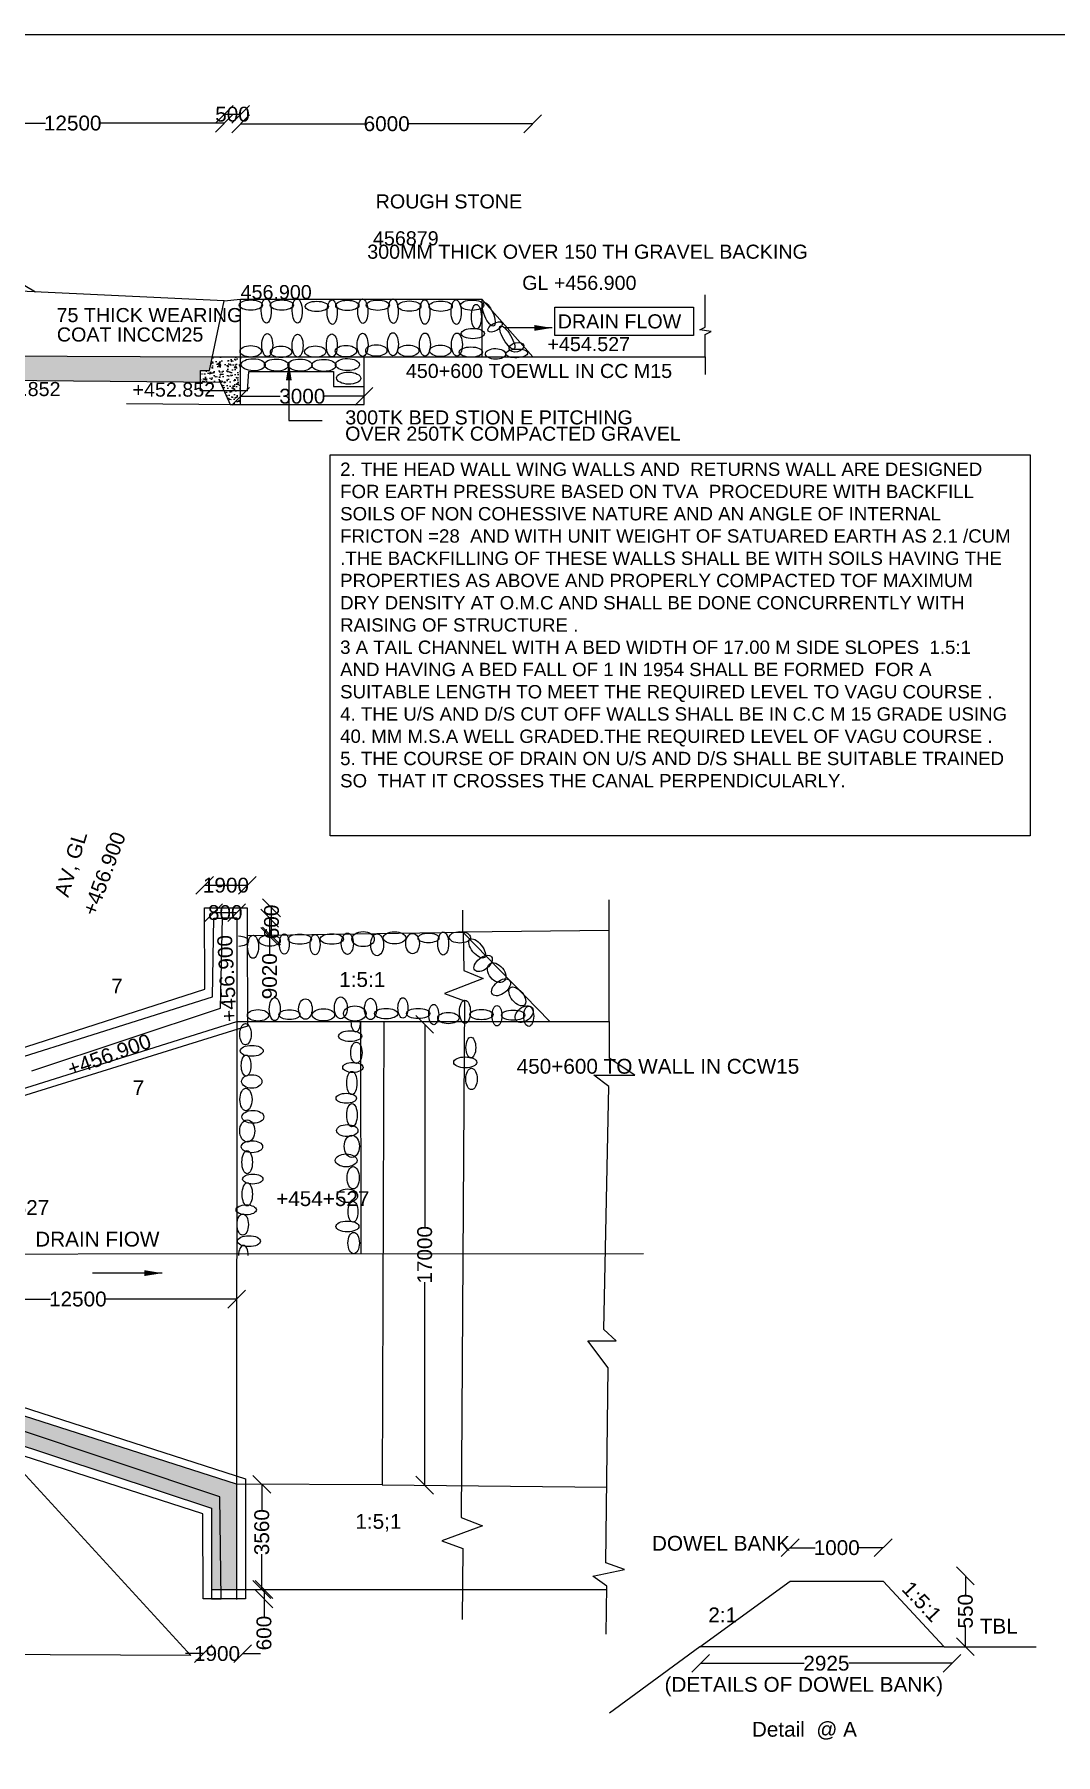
# Model space of a CAD drawing. Header units: millimetres. Extents: x 5124 to 3169670, y 2311 to 45686297.
# Drawn here: x 3103920 to 3138360, y 45628297 to 45686297 of the extents above; entities that cross this region are included whole.
import ezdxf

# ---------------------------------------------------------------- set-up
doc = ezdxf.new("R2010")
doc.units = ezdxf.units.MM
doc.header["$MEASUREMENT"] = 0
doc.layers.add('DIMENSION', color=7, linetype='Continuous')
doc.styles.get("Standard").update_dxf_attribs({"font": 'arial.ttf', "height": 500})
doc.dimstyles.get("Standard").update_dxf_attribs({"dimtxt": 500, "dimasz": 600, "dimexe": 0.18, "dimexo": 0.0625, "dimgap": 0.09, "dimtad": 0, "dimdec": 0, "dimzin": 0, "dimdsep": 46, "dimtxsty": 'Standard', "dimblk": 'OBLIQUE', "dimcen": 0.09, "dimse1": 1, "dimse2": 1, "dimadec": 0, "dimazin": 0, "dimtfac": 1, "dimtdec": 0, "dimtofl": 0, "dimtmove": 0, "dimatfit": 3, "dimfxl": 1, "dimtolj": 1, "dimtzin": 0, "dimarcsym": 0})
pattern_1 = [(50, (0, 0), (358.6300913, -31.3760675), [37.5, -412.5]), (355, (0, 0), (-69.3756668, 376.0960669), [30, -330]), (100.4514, (29.9, -2.6), (289.2546909, 344.719771), [31.870095, -350.571056]), (46.1842, (0, 100), (533.6205243, -82.759507), [56.25, -618.75]), (96.6356, (44.47, 93.1), (467.331353, 487.0589355), [47.805144, -525.8565]), (351.1842, (0, 100), (467.3309726, 487.0593005), [45, -495]), (21, (50, 75), (298.453526, -201.3094453), [37.5, -412.5]), (326, (50, 75), (121.657666, 362.5750225), [30, -330]), (71.4514, (74.87, 58.22), (420.1113143, 161.2652484), [31.870095, -350.571056]), (37.5, (0, 0), (6.07992766, 166.4469269), [0, -326, 0, -335, 0, -331.25]), (7.5, (0, 0), (131.5347687, 197.20585594), [0, -191, 0, -318.5, 0, -126.25]), (327.5, (-111.5, 0), (266.9112181, -11.27743587), [0, -125, 0, -390, 0, -517.5]), (317.5, (-161.5, 0), (291.5930847, 50.0524912), [0, -162.5, 0, -259, 0, -367.5])]

# ---------------------------------------------------------------- blocks, each defined once
blk = doc.blocks.new('_Oblique')
at = {"color": 0, "linetype": 'ByBlock', "lineweight": -2}
blk.add_line((-0.5, -0.5), (0.5, 0.5), dxfattribs=at)
blk = doc.blocks.new('*D110')
at = {"layer": 'Defpoints', "color": 0, "transparency": 16777216}
for p in [(3100030, 45643657), (3110739, 45643654), (3110739, 45643654)]:
    blk.add_point(p, dxfattribs=at)
at = {"layer": 'DIMENSION', "color": 0, "lineweight": -2, "transparency": 16777216}
for p, q in [((3100030, 45643654), (3104468, 45643654)), ((3110739, 45643654), (3106301, 45643654))]:
    blk.add_line(p, q, dxfattribs=at)
at = {"layer": 'DIMENSION', "color": 0, "lineweight": -2, "transparency": 16777216, "xscale": 600, "yscale": 600, "zscale": 600, "rotation": 180}
blk.add_blockref('_Oblique', (3100030, 45643654), dxfattribs=at)
at = {"layer": 'DIMENSION', "color": 0, "lineweight": -2, "transparency": 16777216, "xscale": 600, "yscale": 600, "zscale": 600}
blk.add_blockref('_Oblique', (3110739, 45643654), dxfattribs=at)
at = {"layer": 'DIMENSION', "color": 0, "transparency": 16777216, "insert": (3105385, 45643654), "char_height": 500, "attachment_point": 5}
blk.add_mtext('\\A1;12500', dxfattribs=at)
blk = doc.blocks.new('*D111')
at = {"layer": 'Defpoints', "color": 0, "transparency": 16777216}
for p in [(3117429, 45652917), (3117084, 45637379), (3117262, 45637379)]:
    blk.add_point(p, dxfattribs=at)
at = {"layer": 'DIMENSION', "color": 0, "lineweight": -2, "transparency": 16777216}
for p, q in [((3117084, 45652917), (3117084, 45646064)), ((3117084, 45637379), (3117084, 45644231))]:
    blk.add_line(p, q, dxfattribs=at)
at = {"layer": 'DIMENSION', "color": 0, "lineweight": -2, "transparency": 16777216, "xscale": 600, "yscale": 600, "zscale": 600}
for p, rotation in [((3117084, 45652917), 90), ((3117084, 45637379), 270)]:
    blk.add_blockref('_Oblique', p, dxfattribs=dict(at, rotation=rotation))
at = {"layer": 'DIMENSION', "color": 0, "transparency": 16777216, "insert": (3117084, 45645148), "char_height": 500, "attachment_point": 5, "rotation": 90}
blk.add_mtext('\\A1;17000', dxfattribs=at)
blk = doc.blocks.new('*D112')
at = {"layer": 'Defpoints', "color": 0, "transparency": 16777216}
for p in [(3112774, 45637406), (3111589, 45633863), (3112774, 45633863)]:
    blk.add_point(p, dxfattribs=at)
at = {"layer": 'DIMENSION', "color": 0, "lineweight": -2, "transparency": 16777216}
for p, q in [((3111589, 45637406), (3111589, 45636541)), ((3111589, 45633863), (3111589, 45635050))]:
    blk.add_line(p, q, dxfattribs=at)
at = {"layer": 'DIMENSION', "color": 0, "lineweight": -2, "transparency": 16777216, "xscale": 600, "yscale": 600, "zscale": 600}
for p, rotation in [((3111589, 45637406), 90), ((3111589, 45633863), 270)]:
    blk.add_blockref('_Oblique', p, dxfattribs=dict(at, rotation=rotation))
at = {"layer": 'DIMENSION', "color": 0, "transparency": 16777216, "insert": (3111589, 45635796), "char_height": 500, "attachment_point": 5, "rotation": 90}
blk.add_mtext('\\A1;3560', dxfattribs=at)
blk = doc.blocks.new('*D113')
at = {"layer": 'Defpoints', "color": 0, "transparency": 16777216}
for p in [(3111037, 45633863), (3111037, 45633547), (3111664, 45633547)]:
    blk.add_point(p, dxfattribs=at)
at = {"layer": 'DIMENSION', "color": 0, "lineweight": -2, "transparency": 16777216}
for p, q in [((3111664, 45633863), (3111664, 45633547)), ((3111664, 45633547), (3111664, 45632947))]:
    blk.add_line(p, q, dxfattribs=at)
at = {"layer": 'DIMENSION', "color": 0, "lineweight": -2, "transparency": 16777216, "xscale": 600, "yscale": 600, "zscale": 600}
for p, rotation in [((3111664, 45633863), 90), ((3111664, 45633547), 270)]:
    blk.add_blockref('_Oblique', p, dxfattribs=dict(at, rotation=rotation))
at = {"layer": 'DIMENSION', "color": 0, "transparency": 16777216, "insert": (3111664, 45632394), "char_height": 500, "attachment_point": 5, "rotation": 90}
blk.add_mtext('\\A1;600', dxfattribs=at)
blk = doc.blocks.new('*D114')
at = {"layer": 'Defpoints', "color": 0, "transparency": 16777216}
for p in [(3109617, 45633499), (3110942, 45633547), (3110942, 45631702)]:
    blk.add_point(p, dxfattribs=at)
at = {"layer": 'DIMENSION', "color": 0, "lineweight": -2, "transparency": 16777216}
for p, q in [((3109617, 45631702), (3109017, 45631702)), ((3110942, 45631702), (3111542, 45631702))]:
    blk.add_line(p, q, dxfattribs=at)
at = {"layer": 'DIMENSION', "color": 0, "lineweight": -2, "transparency": 16777216, "xscale": 600, "yscale": 600, "zscale": 600}
blk.add_blockref('_Oblique', (3109617, 45631702), dxfattribs=at)
at = {"layer": 'DIMENSION', "color": 0, "lineweight": -2, "transparency": 16777216, "xscale": 600, "yscale": 600, "zscale": 600, "rotation": 180}
blk.add_blockref('_Oblique', (3110942, 45631702), dxfattribs=at)
at = {"layer": 'DIMENSION', "color": 0, "transparency": 16777216, "insert": (3110078, 45631702), "char_height": 500, "attachment_point": 5}
blk.add_mtext('\\A1;1900', dxfattribs=at)
blk = doc.blocks.new('*D115')
at = {"layer": 'Defpoints', "color": 0, "transparency": 16777216}
for p in [(3111099, 45657608), (3109660, 45656848), (3111099, 45656848)]:
    blk.add_point(p, dxfattribs=at)
at = {"layer": 'DIMENSION', "color": 0, "lineweight": -2, "transparency": 16777216}
blk.add_line((3109660, 45657608), (3111099, 45657608), dxfattribs=at)
at = {"layer": 'DIMENSION', "color": 0, "lineweight": -2, "transparency": 16777216, "xscale": 600, "yscale": 600, "zscale": 600, "rotation": 180}
blk.add_blockref('_Oblique', (3109660, 45657608), dxfattribs=at)
at = {"layer": 'DIMENSION', "color": 0, "lineweight": -2, "transparency": 16777216, "xscale": 600, "yscale": 600, "zscale": 600}
blk.add_blockref('_Oblique', (3111099, 45657608), dxfattribs=at)
at = {"layer": 'DIMENSION', "color": 0, "transparency": 16777216, "insert": (3110379, 45657608), "char_height": 500, "attachment_point": 5}
blk.add_mtext('\\A1;1900', dxfattribs=at)
blk = doc.blocks.new('*D116')
at = {"layer": 'Defpoints', "color": 0, "transparency": 16777216}
for p in [(3109968, 45656500), (3110743, 45656685), (3110743, 45656500)]:
    blk.add_point(p, dxfattribs=at)
at = {"layer": 'DIMENSION', "color": 0, "lineweight": -2, "transparency": 16777216}
blk.add_line((3109968, 45656685), (3110743, 45656685), dxfattribs=at)
at = {"layer": 'DIMENSION', "color": 0, "lineweight": -2, "transparency": 16777216, "xscale": 600, "yscale": 600, "zscale": 600, "rotation": 180}
blk.add_blockref('_Oblique', (3109968, 45656685), dxfattribs=at)
at = {"layer": 'DIMENSION', "color": 0, "lineweight": -2, "transparency": 16777216, "xscale": 600, "yscale": 600, "zscale": 600}
blk.add_blockref('_Oblique', (3110743, 45656685), dxfattribs=at)
at = {"layer": 'DIMENSION', "color": 0, "transparency": 16777216, "insert": (3110355, 45656685), "char_height": 500, "attachment_point": 5}
blk.add_mtext('\\A1;800', dxfattribs=at)
blk = doc.blocks.new('*D117')
at = {"layer": 'Defpoints', "color": 0, "transparency": 16777216}
for p in [(3110743, 45656500), (3110743, 45655886), (3111853, 45655886)]:
    blk.add_point(p, dxfattribs=at)
at = {"layer": 'DIMENSION', "color": 0, "lineweight": -2, "transparency": 16777216}
for p, q in [((3111853, 45656500), (3111853, 45655886)), ((3111853, 45655886), (3111853, 45655286))]:
    blk.add_line(p, q, dxfattribs=at)
at = {"layer": 'DIMENSION', "color": 0, "lineweight": -2, "transparency": 16777216, "xscale": 600, "yscale": 600, "zscale": 600}
for p, rotation in [((3111853, 45656500), 90), ((3111853, 45655886), 270)]:
    blk.add_blockref('_Oblique', p, dxfattribs=dict(at, rotation=rotation))
at = {"layer": 'DIMENSION', "color": 0, "transparency": 16777216, "insert": (3111853, 45654540), "char_height": 500, "attachment_point": 5, "rotation": 90}
blk.add_mtext('\\A1;9020', dxfattribs=at)
blk = doc.blocks.new('*D141')
at = {"layer": 'Defpoints', "color": 0, "transparency": 16777216}
for p in [(3110325, 45683305), (3100097, 45679894), (3110325, 45677313)]:
    blk.add_point(p, dxfattribs=at)
at = {"layer": 'DIMENSION', "color": 0, "lineweight": -2, "transparency": 16777216}
for p, q in [((3100097, 45683305), (3104294, 45683305)), ((3110325, 45683305), (3106127, 45683305))]:
    blk.add_line(p, q, dxfattribs=at)
at = {"layer": 'DIMENSION', "color": 0, "lineweight": -2, "transparency": 16777216, "xscale": 600, "yscale": 600, "zscale": 600, "rotation": 180}
blk.add_blockref('_Oblique', (3100097, 45683305), dxfattribs=at)
at = {"layer": 'DIMENSION', "color": 0, "lineweight": -2, "transparency": 16777216, "xscale": 600, "yscale": 600, "zscale": 600}
blk.add_blockref('_Oblique', (3110325, 45683305), dxfattribs=at)
at = {"layer": 'DIMENSION', "color": 0, "transparency": 16777216, "insert": (3105211, 45683305), "char_height": 500, "attachment_point": 5}
blk.add_mtext('\\A1;12500', dxfattribs=at)
blk = doc.blocks.new('*D142')
at = {"layer": 'Defpoints', "color": 0, "transparency": 16777216}
for p in [(3110875, 45683605), (3110325, 45677313), (3110875, 45677313)]:
    blk.add_point(p, dxfattribs=at)
at = {"layer": 'DIMENSION', "color": 0, "lineweight": -2, "transparency": 16777216}
blk.add_line((3110325, 45683605), (3110875, 45683605), dxfattribs=at)
at = {"layer": 'DIMENSION', "color": 0, "lineweight": -2, "transparency": 16777216, "xscale": 600, "yscale": 600, "zscale": 600, "rotation": 180}
blk.add_blockref('_Oblique', (3110325, 45683605), dxfattribs=at)
at = {"layer": 'DIMENSION', "color": 0, "lineweight": -2, "transparency": 16777216, "xscale": 600, "yscale": 600, "zscale": 600}
blk.add_blockref('_Oblique', (3110875, 45683605), dxfattribs=at)
at = {"layer": 'DIMENSION', "color": 0, "transparency": 16777216, "insert": (3110600, 45683605), "char_height": 500, "attachment_point": 5}
blk.add_mtext('\\A1;500', dxfattribs=at)
blk = doc.blocks.new('*D143')
at = {"layer": 'Defpoints', "color": 0, "transparency": 16777216}
for p in [(3120726, 45683283), (3110875, 45677372), (3120726, 45675423)]:
    blk.add_point(p, dxfattribs=at)
at = {"layer": 'DIMENSION', "color": 0, "lineweight": -2, "transparency": 16777216}
for p, q in [((3110875, 45683283), (3115053, 45683283)), ((3120726, 45683283), (3116548, 45683283))]:
    blk.add_line(p, q, dxfattribs=at)
at = {"layer": 'DIMENSION', "color": 0, "lineweight": -2, "transparency": 16777216, "xscale": 600, "yscale": 600, "zscale": 600, "rotation": 180}
blk.add_blockref('_Oblique', (3110875, 45683283), dxfattribs=at)
at = {"layer": 'DIMENSION', "color": 0, "lineweight": -2, "transparency": 16777216, "xscale": 600, "yscale": 600, "zscale": 600}
blk.add_blockref('_Oblique', (3120726, 45683283), dxfattribs=at)
at = {"layer": 'DIMENSION', "color": 0, "transparency": 16777216, "insert": (3115800, 45683283), "char_height": 500, "attachment_point": 5}
blk.add_mtext('\\A1;6000', dxfattribs=at)
blk = doc.blocks.new('*D145')
at = {"layer": 'Defpoints', "color": 0, "transparency": 16777216}
for p in [(3110875, 45674095), (3110875, 45674095), (3115036, 45674095)]:
    blk.add_point(p, dxfattribs=at)
at = {"layer": 'DIMENSION', "color": 0, "lineweight": -2, "transparency": 16777216}
for p, q in [((3110875, 45674095), (3112210, 45674095)), ((3115036, 45674095), (3113701, 45674095))]:
    blk.add_line(p, q, dxfattribs=at)
at = {"layer": 'DIMENSION', "color": 0, "lineweight": -2, "transparency": 16777216, "xscale": 600, "yscale": 600, "zscale": 600, "rotation": 180}
blk.add_blockref('_Oblique', (3110875, 45674095), dxfattribs=at)
at = {"layer": 'DIMENSION', "color": 0, "lineweight": -2, "transparency": 16777216, "xscale": 600, "yscale": 600, "zscale": 600}
blk.add_blockref('_Oblique', (3115036, 45674095), dxfattribs=at)
at = {"layer": 'DIMENSION', "color": 0, "transparency": 16777216, "insert": (3112955, 45674095), "char_height": 500, "attachment_point": 5}
blk.add_mtext('\\A1;3000', dxfattribs=at)
blk = doc.blocks.new('*D152')
at = {"layer": 'Defpoints', "color": 0, "transparency": 16777216}
for p in [(3111099, 45656848), (3111918, 45656848), (3111099, 45655898)]:
    blk.add_point(p, dxfattribs=at)
at = {"layer": 'DIMENSION', "color": 0, "lineweight": -2, "transparency": 16777216}
blk.add_line((3111918, 45655898), (3111918, 45656848), dxfattribs=at)
at = {"layer": 'DIMENSION', "color": 0, "lineweight": -2, "transparency": 16777216, "xscale": 600, "yscale": 600, "zscale": 600}
for p, rotation in [((3111918, 45656848), 90), ((3111918, 45655898), 270)]:
    blk.add_blockref('_Oblique', p, dxfattribs=dict(at, rotation=rotation))
at = {"layer": 'DIMENSION', "color": 0, "transparency": 16777216, "insert": (3111918, 45656373), "char_height": 500, "attachment_point": 5, "rotation": 90}
blk.add_mtext('\\A1;600', dxfattribs=at)
blk = doc.blocks.new('*D153')
at = {"layer": 'Defpoints', "color": 0, "transparency": 16777216}
for p in [(3132545, 45635272), (3129409, 45634139), (3132545, 45634139)]:
    blk.add_point(p, dxfattribs=at)
at = {"layer": 'DIMENSION', "color": 0, "lineweight": -2, "transparency": 16777216}
for p, q in [((3129409, 45635272), (3130255, 45635272)), ((3132545, 45635272), (3131699, 45635272))]:
    blk.add_line(p, q, dxfattribs=at)
at = {"layer": 'DIMENSION', "color": 0, "lineweight": -2, "transparency": 16777216, "xscale": 600, "yscale": 600, "zscale": 600, "rotation": 180}
blk.add_blockref('_Oblique', (3129409, 45635272), dxfattribs=at)
at = {"layer": 'DIMENSION', "color": 0, "lineweight": -2, "transparency": 16777216, "xscale": 600, "yscale": 600, "zscale": 600}
blk.add_blockref('_Oblique', (3132545, 45635272), dxfattribs=at)
at = {"layer": 'DIMENSION', "color": 0, "transparency": 16777216, "insert": (3130977, 45635272), "char_height": 500, "attachment_point": 5}
blk.add_mtext('\\A1;1000', dxfattribs=at)
blk = doc.blocks.new('*D154')
at = {"layer": 'Defpoints', "color": 0, "transparency": 16777216}
for p in [(3135119, 45634326), (3135318, 45634326), (3135293, 45631934)]:
    blk.add_point(p, dxfattribs=at)
at = {"layer": 'DIMENSION', "color": 0, "lineweight": -2, "transparency": 16777216}
for p, q in [((3135318, 45634326), (3135318, 45633682)), ((3135318, 45631934), (3135318, 45632578))]:
    blk.add_line(p, q, dxfattribs=at)
at = {"layer": 'DIMENSION', "color": 0, "lineweight": -2, "transparency": 16777216, "xscale": 600, "yscale": 600, "zscale": 600}
for p, rotation in [((3135318, 45634326), 90), ((3135318, 45631934), 270)]:
    blk.add_blockref('_Oblique', p, dxfattribs=dict(at, rotation=rotation))
at = {"layer": 'DIMENSION', "color": 0, "transparency": 16777216, "insert": (3135318, 45633130), "char_height": 500, "attachment_point": 5, "rotation": 90}
blk.add_mtext('\\A1;550', dxfattribs=at)
blk = doc.blocks.new('*D155')
at = {"layer": 'Defpoints', "color": 0, "transparency": 16777216}
for p in [(3134866, 45631444), (3134866, 45631376), (3126392, 45631231)]:
    blk.add_point(p, dxfattribs=at)
at = {"layer": 'DIMENSION', "color": 0, "lineweight": -2, "transparency": 16777216}
for p, q in [((3126392, 45631376), (3129876, 45631376)), ((3134866, 45631376), (3131382, 45631376))]:
    blk.add_line(p, q, dxfattribs=at)
at = {"layer": 'DIMENSION', "color": 0, "lineweight": -2, "transparency": 16777216, "xscale": 600, "yscale": 600, "zscale": 600, "rotation": 180}
blk.add_blockref('_Oblique', (3126392, 45631376), dxfattribs=at)
at = {"layer": 'DIMENSION', "color": 0, "lineweight": -2, "transparency": 16777216, "xscale": 600, "yscale": 600, "zscale": 600}
blk.add_blockref('_Oblique', (3134866, 45631376), dxfattribs=at)
at = {"layer": 'DIMENSION', "color": 0, "transparency": 16777216, "insert": (3130629, 45631376), "char_height": 500, "attachment_point": 5}
blk.add_mtext('\\A1;2925', dxfattribs=at)

msp = doc.modelspace()

# ---------------------------------------------------------------- hatches: boundary and pattern name
at = {"layer": 'DIMENSION'}
h = msp.add_hatch(dxfattribs=at)
h.set_pattern_fill('AR-CONC', color=256, scale=50, style=0)
h.set_pattern_definition(pattern_1)
h.paths.add_polyline_path([(3034848, 45677285.1), (3028443.9, 45677213.5), (3028443.9, 45676376.5), (3034898.6, 45676343.6)])
h.paths.add_polyline_path([(3035765.5, 45677285.1), (3034848, 45677285.1), (3034949.3, 45675402.1), (3037125.3, 45675391.7)])
h.paths.add_polyline_path([(3041767.9, 45675369.5), (3034949.3, 45675402.1), (3034949.3, 45674627.4), (3041735.3, 45674504.2)])
h.paths.add_polyline_path([(3100117.5, 45675118.8), (3100117.5, 45675475.5), (3100089.4, 45675475.7), (3041767.9, 45675369.5), (3041751.6, 45674936.9)])
h.paths.add_polyline_path([(3100117.5, 45677213.3), (3041770.9, 45677058.1), (3041769.4, 45676559.5), (3100117.5, 45676754)])
h.paths.add_polyline_path([(3109524.8, 45674963.7), (3109822.7, 45674963.7), (3109920.8, 45675422.9), (3100117.5, 45675475.5), (3100117.5, 45675118.8), (3100117.5, 45674662.4), (3109524.8, 45674580.4)])
h.paths.add_polyline_path([(3100955, 45674385), (3100955, 45675738.7), (3101715.6, 45675738.7), (3101715.6, 45674385)], flags=9)
h.paths.add_polyline_path([(3107101.8, 45673946.8), (3110289.9, 45673946.8), (3110289.9, 45674712.7), (3107101.8, 45674712.7)], flags=9)
h = msp.add_hatch(dxfattribs=at)
h.set_pattern_fill('AR-CONC', color=256, scale=50, style=0)
h.set_pattern_definition(pattern_1)
h.paths.add_polyline_path([(3110189.7, 45674574.6), (3110317.2, 45674279.4), (3110874.8, 45674279.4), (3110874.8, 45675422.7), (3109951.2, 45675422.7), (3109920.8, 45675422.9), (3109822.7, 45674963.7), (3109524.8, 45674963.7), (3109524.8, 45674580.4)])
h.paths.add_polyline_path([(3110317.2, 45674279.4), (3110516.7, 45673817.4), (3110696.1, 45673815.8), (3110874.8, 45673815.8), (3110874.8, 45674279.4)])
h.paths.add_polyline_path([(3107108.2, 45673953.6), (3110136.9, 45673953.6), (3110136.9, 45674681.2), (3107108.2, 45674681.2)], flags=9)
h = msp.add_hatch(dxfattribs=at)
h.set_pattern_fill('AR-CONC', color=256, scale=50, style=0)
h.set_pattern_definition(pattern_1)
h.paths.add_polyline_path([(3042293.7, 45639456), (3043068.6, 45639456), (3043068.6, 45640316), (3042226, 45640313.7), (3041962.3, 45640313.7), (3035046.7, 45636824.5), (3028930.1, 45636753.7), (3028926, 45634357.8), (3029023.5, 45634350.7), (3029023.5, 45635722.3), (3034887.5, 45636494.9), (3034887.5, 45635736.7)])
h.paths.add_polyline_path([(3041962.3, 45640313.7), (3041698.6, 45640313.7), (3041700.5, 45640724.3), (3034917.5, 45637343.2), (3028406.8, 45637262.5), (3028401.8, 45634358.7), (3028926, 45634357.8), (3028930.1, 45636753.7), (3035046.7, 45636824.5)])
h.paths.add_polyline_path([(3100006.5, 45640855.7), (3100003.2, 45640474), (3099739.8, 45640473.3), (3110176.2, 45636984.7), (3110217.3, 45633862.7), (3110736.1, 45633862.7), (3110737.2, 45637412.6)])
h.paths.add_polyline_path([(3099739.8, 45640473.3), (3099043.3, 45640471.4), (3099037.2, 45640079.6), (3099390.4, 45640079.6), (3109890.3, 45636602.3), (3109890.3, 45633862.7), (3110217.3, 45633862.7), (3110176.2, 45636984.7)])
h.paths.add_polyline_path([(3088212, 45639226.4), (3103777.8, 45639226.4), (3103777.8, 45631671.1), (3088212, 45631671.1)], flags=9)

# ---------------------------------------------------------------- linework, layer by layer
at = {"layer": 'Defpoints'}
for points in [[(3042330.4, 45678532.2), (3048610.8, 45681727.4), (3041779, 45679677.4), (3041765.7, 45675369.5), (3100089.4, 45675475.7), (3109951.2, 45675422.7), (3121195.3, 45675422.7)], [(3110324.6, 45677313.3), (3100096.7, 45677797), (3100096.7, 45679894), (3103952.3, 45677614.7)], [(3096586.5, 45674693.1), (3110189.7, 45674574.6), (3110517.4, 45673815.8), (3110874.8, 45673815.8), (3110874.8, 45677371.5), (3119012.9, 45677371.5), (3119012.9, 45675422.7)], [(3111103.7, 45674279.4), (3109524.8, 45674279.4), (3109524.8, 45674963.7), (3109822.7, 45674963.7), (3110324.6, 45677313.3)], [(3110324.6, 45677313.3), (3110874.8, 45677371.5)], [(3110874.8, 45673815.8), (3115036, 45673815.8), (3115036, 45675422.7)], [(3111103.7, 45674279.4), (3111148.4, 45674934), (3114008.2, 45674934), (3114008.2, 45674428.2), (3115036, 45674428.2)], [(3107022.4, 45673847.9), (3110696.1, 45673815.8)], [(3098788.1, 45650133.9), (3098788, 45650764), (3099291.1, 45650764), (3109669.3, 45654101), (3109660.1, 45656848.3), (3111098.7, 45656848.3), (3111098.7, 45655898), (3111106.1, 45653115.7), (3111106.1, 45652862), (3100079.8, 45649429.7)], [(3100079.3, 45649666.4), (3110741.7, 45653014.7), (3123300.1, 45653014.7), (3123300.1, 45657115.6)], [(3099089.6, 45650134.5), (3099089.7, 45650432.7), (3109927.6, 45653850.5), (3109967.9, 45656500.2), (3110264.6, 45656493.6)], [(3103835.1, 45651346.5), (3110196.6, 45653462.1), (3110264.9, 45656510), (3110742.7, 45656510), (3110736, 45633530.1)], [(3123300.1, 45656079.6), (3123300.1, 45656079.6), (3118373.5, 45656022.1), (3118373.5, 45656770.3)], [(3118382.3, 45656022.2), (3118404.1, 45654738.4), (3119054.6, 45654468.5), (3117753.6, 45653963.7), (3118424, 45653716.2), (3118315.7, 45636285.7), (3119029.6, 45636006.5), (3117661, 45635505.1), (3118364.9, 45635245.8), (3118346.3, 45632848)], [(3118373.5, 45656022.1), (3121301.3, 45653014.7)], [(3115704, 45653014.7), (3115652, 45637396.2), (3123222.3, 45637314.7)], [(3123300.1, 45653014.7), (3123300.1, 45651777.6)], [(3123198.2, 45632352.9), (3123221.6, 45633979.1), (3122749.7, 45634308.1), (3123818, 45634539.3), (3123194.9, 45634761.6), (3123265.7, 45641338.6), (3122583.2, 45642247.5), (3123538.7, 45642247.5), (3123129.2, 45642633.8), (3123289.2, 45650823.4), (3122784.1, 45651208.9), (3124173.2, 45651208.9), (3123300.1, 45651777.6)], [(3024267.8, 45645111.7), (3033707.8, 45645212.7), (3041720.6, 45645094.3), (3086302.6, 45645171.8), (3124456.6, 45645189.9)], [(3100009, 45641147.8), (3111037.2, 45637599.7), (3111037.2, 45633546.8), (3109616.2, 45633546.8), (3109596.2, 45636418.4), (3099249.1, 45639751.4), (3098745.9, 45639794.8), (3098744, 45640470.5)], [(3115652, 45637396.2), (3110737.2, 45637412.6), (3099998.2, 45640858.4)], [(3099043.3, 45640471.4), (3099037.2, 45640079.6), (3099390.4, 45640079.6), (3109890.3, 45636602.3), (3109890.3, 45633546.8), (3110221.4, 45633546.8), (3110176.2, 45636984.7), (3099739.8, 45640473.3)], [(3109890.3, 45633862.7), (3123219.9, 45633862.7)]]:
    msp.add_lwpolyline(points, dxfattribs=at)
at = {"layer": 'DIMENSION'}
for points in [[(3169513.7, 45570797.3), (3005188.4, 45570797.3), (3005188.4, 45686297.1), (3169513.7, 45686297.1)], [(3121468.8, 45677104.5), (3126149.6, 45677104.5), (3126149.6, 45676145.7), (3121468.8, 45676145.7)], [(3137504.6, 45659277), (3113890.8, 45659277), (3113890.8, 45672123.5), (3137504.6, 45672123.5)], [(3087840.4, 45639442.3), (3102383.3, 45639058.2), (3109192, 45631635.4), (3087840.4, 45631736.7)]]:
    msp.add_lwpolyline(points, close=True, dxfattribs=at)
for points in [[(3119012.9, 45677371.5), (3120726, 45675422.7)], [(3126541.2, 45675422.7), (3126541.2, 45676176.8), (3126743.9, 45676275.4), (3126363.2, 45676334.1), (3126541.2, 45676421), (3126541.2, 45677520.2)], [(3120726, 45675422.7), (3126541.2, 45675422.7), (3126541.2, 45674826.1)], [(3118382.4, 45656012.9), (3111098.7, 45655898)], [(3114920.9, 45653006.5), (3114924.7, 45645185.4)], [(3126359, 45631934.5), (3129409.1, 45634139.4)], [(3129409.1, 45634139.4), (3132544.6, 45634139.4), (3134596, 45631934.5), (3137703.6, 45631934.5)], [(3134596, 45631934.5), (3126359, 45631934.5), (3123315.1, 45629694)]]:
    msp.add_lwpolyline(points, dxfattribs=at)
for centre, major_axis, ratio in [((3111217.6, 45677172), (-392, 0), 0.4413323), ((3111739.3, 45676973.7), (-6, 413.8), 0.4081137), ((3112262, 45677172), (-392, 0), 0.4413323), ((3112783.7, 45676973.7), (-6, 413.8), 0.4081137), ((3113441.4, 45677127), (-392, 0), 0.4413323), ((3113963, 45676928.7), (-6, 413.8), 0.4081137), ((3114473.6, 45677160.7), (-392, 0), 0.4413323), ((3114995.2, 45676962.4), (-6, 413.8), 0.4081137), ((3115500.7, 45677164.9), (-392, 0), 0.4413323), ((3116022.4, 45676966.6), (-6, 413.8), 0.4081137), ((3116564.6, 45677135.5), (-392, 0), 0.4413323), ((3117086.2, 45676937.2), (-6, 413.8), 0.4081137), ((3117622.3, 45677131.3), (-392, 0), 0.4413323), ((3118143.9, 45676933), (-6, 413.8), 0.4081137), ((3118681.9, 45677164.9), (-392, 0), 0.4413323), ((3118825.7, 45676779.8), (-6, 413.8), 0.4081137), ((3119242.1, 45676859.8), (-168.9, 393.7), 0.3433922), ((3119457.3, 45676432.8), (-233.7, -138), 0.466004), ((3111774.7, 45675820.9), (0, 389.5), 0.4718855), ((3112798.2, 45675802.5), (0, 389.5), 0.4718855), ((3113950.7, 45675811.7), (0, 389.5), 0.4718855), ((3114988.2, 45675829.9), (0, 389.5), 0.4718855), ((3116011.7, 45675848.3), (0, 389.5), 0.4718855), ((3117090.5, 45675839.1), (0, 389.5), 0.4718855), ((3118169.2, 45675839.1), (0, 389.5), 0.4718855), ((3118706.7, 45676210.5), (-392, 0), 0.4413323), ((3119865.1, 45676075.9), (-228.6, 388.6), 0.2942356), ((3111214.1, 45675610.8), (-359.1, 0), 0.5366566), ((3112237.6, 45675592.4), (-359.1, 0), 0.5366566), ((3113390.1, 45675601.6), (-359.1, 0), 0.5366566), ((3114427.6, 45675619.9), (-359.1, 0), 0.5366566), ((3115451.1, 45675638.3), (-359.1, 0), 0.5366566), ((3116529.8, 45675629.1), (-359.1, 0), 0.5366566), ((3117608.6, 45675629.1), (-359.1, 0), 0.5366566), ((3118642.1, 45675586.7), (-392, 0), 0.4413323), ((3119472.8, 45675522.7), (-340.6, 7.4), 0.5317417), ((3120185.7, 45675540.6), (-369.3, -16.4), 0.4008178), ((3120175.8, 45675747.9), (-245.8, -57.7), 0.6106676), ((3111299.6, 45675158.6), (-406.6, 7), 0.5005676), ((3112081.3, 45675148.1), (-406.6, 7), 0.5005676), ((3112878.7, 45675148.1), (-406.6, 7), 0.5005676), ((3113681.4, 45675137.6), (-406.6, 7), 0.5005676), ((3114478.7, 45675165.5), (-406.6, 7), 0.5005676), ((3114517.3, 45674706.7), (-406.6, 7), 0.5005676), ((3111292.9, 45655535.2), (0, -389.5), 0.4718855), ((3111853.5, 45655745.3), (359.1, 0), 0.5366566), ((3112348.8, 45655627.5), (0, -343.5), 0.490395), ((3112869, 45655791.8), (392, 0), 0.4413323), ((3113383.6, 45655605.8), (0, -343.5), 0.490395), ((3113950.8, 45655796.2), (392, 0), 0.4525636), ((3114474.2, 45655636.4), (0, -361), 0.5636171), ((3115004.8, 45655792.2), (376.7, 0), 0.6743868), ((3115479.4, 45655602.1), (0, -369.8), 0.5858085), ((3116064.1, 45655836.2), (378.8, 0), 0.5375698), ((3116673.2, 45655641.2), (0, -343.5), 0.6688157), ((3117209.7, 45655831.5), (352.6, 0), 0.4657465), ((3117706.8, 45655643.3), (0, -389.5), 0.4718855), ((3118267.4, 45655853.4), (359.1, 0), 0.5366566), ((3118849.5, 45655480.4), (245.9, -305.3), 0.4525636), ((3119053.4, 45654972.6), (-281.2, -226.4), 0.5636171), ((3119507.6, 45654657), (236.3, -293.3), 0.6743868), ((3119657.2, 45654168.2), (-288, -231.9), 0.5858085), ((3120206.3, 45653859.7), (237.6, -295), 0.5375698), ((3111463.8, 45653223.1), (-359.1, 0), 0.5366566), ((3112024.5, 45653433.1), (0, 389.5), 0.4718855), ((3112521.5, 45653245), (-352.6, 0), 0.4657465), ((3113058, 45653435.3), (0, 343.5), 0.6688157), ((3113667.2, 45653240.2), (-378.8, 0), 0.5375698), ((3114251.8, 45653474.3), (0, 369.8), 0.5858085), ((3114726.4, 45653284.3), (-376.7, 0), 0.6743868), ((3115257.1, 45653440), (0, 361), 0.5636171), ((3115780.4, 45653280.3), (-392, 0), 0.4525636), ((3116347.6, 45653470.7), (0, 343.5), 0.490395), ((3116862.2, 45653284.7), (-392, 0), 0.4413323), ((3117385.6, 45653248.7), (0, 343.5), 0.490395), ((3118441.5, 45653340.9), (0, 389.5), 0.4718855), ((3118996.3, 45653246.8), (-392, 0), 0.4413323), ((3119519.7, 45653210.7), (0, 343.5), 0.490395), ((3120066.9, 45653227.7), (-392, 0), 0.4413323), ((3120436.4, 45653262.9), (-267.5, -215.5), 0.6688157), ((3120590.3, 45653191.7), (0, 343.5), 0.490395), ((3111037.8, 45652586.4), (0, 359.1), 0.5366566), ((3117880.9, 45653130.9), (-359.1, 0), 0.5366566), ((3111247.9, 45652025.8), (389.5, 0), 0.4718855), ((3114568.7, 45652521), (-389.5, 0), 0.4718855), ((3114778.7, 45651960.4), (0, -359.1), 0.5366566), ((3118639, 45652134.8), (0, -352.6), 0.4657465), ((3111059.7, 45651528.7), (0, 352.6), 0.4657465), ((3114660.9, 45651465.1), (-343.5, 0), 0.490395), ((3118450.8, 45651637.7), (-389.5, 0), 0.4718855), ((3111250.1, 45650992.3), (343.5, 0), 0.6688157), ((3114624.9, 45650941.7), (0, -392), 0.4413323), ((3118660.9, 45651077.1), (0, -359.1), 0.5366566), ((3111055, 45650383.1), (0, 378.8), 0.5375698), ((3114438.9, 45650427.1), (-343.5, 0), 0.490395), ((3111289.1, 45649798.5), (369.8, 0), 0.5858085), ((3114629.3, 45649859.9), (0, -392), 0.4525636), ((3111099, 45649323.9), (0, 376.7), 0.6743868), ((3114469.6, 45649336.5), (-361, 0), 0.5636171), ((3111254.8, 45648793.2), (361, 0), 0.5636171), ((3114625.3, 45648805.9), (0, -376.7), 0.6743868), ((3111095.1, 45648269.8), (0, 392), 0.4525636), ((3114435.3, 45648331.3), (-369.8, 0), 0.5858085), ((3111099.5, 45647188.1), (0, 392), 0.4413323), ((3111285.4, 45647702.7), (343.5, 0), 0.490395), ((3114669.4, 45647746.6), (0, -378.8), 0.5375698), ((3114474.3, 45647137.5), (-343.5, 0), 0.6688157), ((3111063.4, 45646664.7), (343.5, 0), 0.490395), ((3110945.7, 45646169.4), (0, 359.1), 0.5366566), ((3114664.7, 45646601), (0, -352.6), 0.4657465), ((3114476.5, 45646103.9), (-389.5, 0), 0.4718855), ((3114686.5, 45645543.3), (0, -359.1), 0.5366566), ((3111155.7, 45645608.8), (389.5, 0), 0.4718855)]:
    msp.add_ellipse(centre, major_axis=major_axis, ratio=ratio, dxfattribs=at)
for centre, major_axis in [((3110795.8, 45655723.4), (352.6, 0)), ((3114756.8, 45653018.1), (0, -352.6)), ((3110967.5, 45645111.7), (0, 352.6))]:
    msp.add_ellipse(centre, major_axis=major_axis, ratio=0.4657465, start_param=4.7550351, end_param=7.8213095, dxfattribs=at)

# ---------------------------------------------------------------- texts
at = {"layer": 'Defpoints'}
for s, height, p in [('ROUGH STONE', 475, (3115429, 45680428.3)), ('456879', 475, (3115338.7, 45679184.1)), ('300MM THICK OVER 150 TH GRAVEL BACKING', 475, (3115145.2, 45678733.1)), ('456.900', 475, (3110874.8, 45677371.5)), ('GL +456.900', 475, (3120370.1, 45677682.5)), ('75 THICK WEARING', 475, (3104666.7, 45676596.1)), ('DRAIN FLOW', 475, (3121569.4, 45676384.6)), ('COAT INCCM25', 475, (3104678, 45675941.4)), ('+454.527', 475, (3121222.5, 45675617.3)), ('450+600 TOEWLL IN CC M15', 475, (3116447.4, 45674712.2)), ('+453.852', 475, (3102014.2, 45674101.8)), ('+452.852', 475, (3107229.4, 45674083)), ('300TK BED STION E PITCHING', 475, (3114403.8, 45673146.2)), ('OVER 250TK COMPACTED GRAVEL', 475, (3114399.7, 45672597.3)), ('1:5:1', 500, (3114198.7, 45654180.5)), ('450+600 TO WALL IN CCW15', 500, (3120184.9, 45651254.8)), ('+454.527', 500, (3101488.2, 45646492.2)), ('+454+527', 500, (3112073.4, 45646792.4)), ('DRAIN FIOW', 500, (3103947.2, 45645426.9)), ('1:5;1', 500, (3114745.1, 45635909.5)), (' DOWEL BANK ', 500, (3124553, 45635171.3)), ('2:1', 500, (3126647.7, 45632756.6)), ('TBL', 500, (3135801.7, 45632378.2)), ('(DETAILS OF DOWEL BANK)', 500, (3125171.9, 45630413)), ('Detail  @ A', 500, (3128117.1, 45628900.1))]:
    msp.add_text(s, height=height, dxfattribs=at).set_placement(p)
for s, rotation, p in [('AV, GL', 73.283692, (3105061.5, 45657175.7)), ('+456.900', 69.567851, (3105990.8, 45656538.5)), ('+456.900', 19.831941, (3105148.2, 45651156.8)), ('1:5:1', 312.932782, (3133139, 45633855))]:
    msp.add_text(s, height=500, rotation=rotation, dxfattribs=at).set_placement(p)
at = {"layer": 'DIMENSION'}
msp.add_text('+456.900', height=500, rotation=93.198707, dxfattribs=at).set_placement((3110741.7, 45653014.7))
for p in [(3106508.4, 45653959.4), (3107236.9, 45650533.5)]:
    msp.add_text('7', height=500, dxfattribs=at).set_placement(p)
at = {"layer": 'DIMENSION', "insert": (3114231.4, 45671860.5), "char_height": 450, "width": 22587.782, "attachment_point": 1}
msp.add_mtext('2. THE HEAD WALL WING WALLS AND  RETURNS WALL ARE DESIGNED FOR EARTH PRESSURE BASED ON TVA  PROCEDURE WITH BACKFILL SOILS OF NON COHESSIVE NATURE AND AN ANGLE OF INTERNAL FRICTON =28  AND WITH UNIT WEIGHT OF SATUARED EARTH AS 2.1 /CUM .THE BACKFILLING OF THESE WALLS SHALL BE WITH SOILS HAVING THE PROPERTIES AS ABOVE AND PROPERLY COMPACTED TOF MAXIMUM DRY DENSITY AT O.M.C AND SHALL BE DONE CONCURRENTLY WITH RAISING OF STRUCTURE .\\P3 A TAIL CHANNEL WITH A BED WIDTH OF 17.00 M SIDE SLOPES  1.5:1 AND HAVING A BED FALL OF 1 IN 1954 SHALL BE FORMED  FOR A SUITABLE LENGTH TO MEET THE REQUIRED LEVEL TO VAGU COURSE .\\P4. THE U/S AND D/S CUT OFF WALLS SHALL BE IN C.C M 15 GRADE USING 40. MM M.S.A WELL GRADED.THE REQUIRED LEVEL OF VAGU COURSE .\\P5. THE COURSE OF DRAIN ON U/S AND D/S SHALL BE SUITABLE TRAINED SO  THAT IT CROSSES THE CANAL PERPENDICULARLY.   ', dxfattribs=at)

# ---------------------------------------------------------------- dimensions: what is measured, and where the dimension line sits
at = {"layer": 'DIMENSION'}
for base, p1, p2, text, picture, middle in [((3110324.6, 45683304.9), (3100096.7, 45679894), (3110324.6, 45677313.3), '12500', '*D141', (3105210.7, 45683304.9)), ((3120726, 45683282.8), (3110874.8, 45677371.5), (3120726, 45675422.7), '6000', '*D143', (3115800.4, 45683282.8)), ((3110874.8, 45674095.4), (3115036, 45674095.4), (3110874.8, 45674095.4), '3000', '*D145', (3112955.4, 45674095.4)), ((3110739, 45643654), (3100030.4, 45643657.2), (3110739, 45643654), '12500', '*D110', (3105384.7, 45643654)), ((3132544.6, 45635271.7), (3129409.1, 45634139.4), (3132544.6, 45634139.4), '1000', '*D153', (3130976.8, 45635271.7)), ((3134865.9, 45631375.8), (3126392.4, 45631231.1), (3134865.9, 45631444.1), '2925', '*D155', (3130629.2, 45631375.8))]:
    dim = msp.add_linear_dim(base=base, p1=p1, p2=p2, text=text, dimstyle='Standard', dxfattribs=at)
    dim.commit()
    dim.dimension.update_dxf_attribs({"geometry": picture, "text_midpoint": middle})
for base, p1, p2, text, picture, middle in [((3110874.8, 45683604.9), (3110324.6, 45677313.3), (3110874.8, 45677313.3), '500', '*D142', (3110599.7, 45683604.9)), ((3111098.7, 45657607.6), (3109660.1, 45656848.3), (3111098.7, 45656848.3), '1900', '*D115', (3110379.4, 45657607.6)), ((3110742.7, 45656685), (3109967.9, 45656500.2), (3110742.7, 45656500), '800', '*D116', (3110355.3, 45656685)), ((3110941.8, 45631702.3), (3109616.5, 45633499.3), (3110941.8, 45633546.8), '1900', '*D114', (3110078.4, 45631702.3))]:
    dim = msp.add_linear_dim(base=base, p1=p1, p2=p2, text=text, dimstyle='Standard', dxfattribs=at)
    dim.commit()
    dim.dimension.update_dxf_attribs({"geometry": picture, "text_midpoint": middle, "dimtype": 160})
for base, p1, p2, text, picture, middle in [((3111918.4, 45656848.3), (3111098.7, 45655898), (3111098.7, 45656848.3), '600', '*D152', (3111918.4, 45656373.1)), ((3111589.3, 45633862.7), (3112773.7, 45637405.8), (3112773.7, 45633862.7), '3560', '*D112', (3111589.3, 45635795.5)), ((3111663.9, 45633546.8), (3111037.2, 45633862.7), (3111037.2, 45633546.8), '600', '*D113', (3111663.9, 45632393.9))]:
    dim = msp.add_linear_dim(base=base, p1=p1, p2=p2, angle=90, text=text, dimstyle='Standard', dxfattribs=at)
    dim.commit()
    dim.dimension.update_dxf_attribs({"geometry": picture, "text_midpoint": middle, "dimtype": 160})
for base, p1, p2, text, picture, middle in [((3111853.5, 45655885.7), (3110742.7, 45656500), (3110742.7, 45655885.7), '9020', '*D117', (3111853.5, 45654539.9)), ((3117084, 45637378.9), (3117429.5, 45652917), (3117262.2, 45637378.9), '17000', '*D111', (3117084, 45645147.9)), ((3135317.7, 45634325.6), (3135292.8, 45631934.5), (3135118.9, 45634325.6), '550', '*D154', (3135317.7, 45633130.1))]:
    dim = msp.add_linear_dim(base=base, p1=p1, p2=p2, angle=90, text=text, dimstyle='Standard', dxfattribs=at)
    dim.commit()
    dim.dimension.update_dxf_attribs({"geometry": picture, "text_midpoint": middle})

# ---------------------------------------------------------------- leaders
for points in [[(3121377.6, 45676400.5), (3119762.9, 45676400.5)], [(3112500.8, 45675228.1), (3112500.8, 45673274.9), (3113620.7, 45673274.9)], [(3108229.2, 45644530.4), (3105881.7, 45644530.4)]]:
    msp.add_leader(points, dimstyle='Standard', override={"dimgap": 0.09, "dimtad": 0}, dxfattribs=at)

doc.saveas('drawing.dxf')
